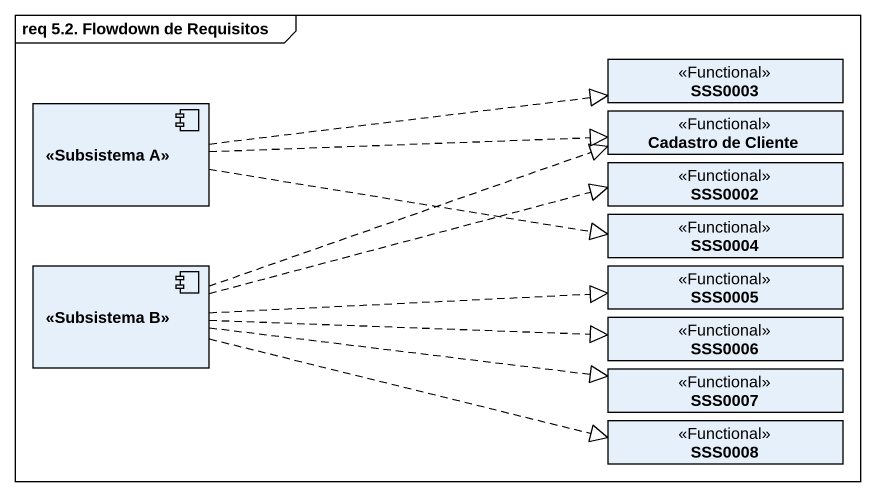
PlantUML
@startuml
mainframe req 5.2. Flowdown de Requisitos
allowmixing
hide circle
hide empty members
class SSS0003 <<Functional>>
component "<<Subsistema A>>" as Subsistema_A
class "Cadastro de Cliente" as Cadastro_de_Cliente <<Functional>>
class SSS0002 <<Functional>>
class SSS0004 <<Functional>>
component "<<Subsistema B>>" as Subsistema_B
class SSS0005 <<Functional>>
class SSS0006 <<Functional>>
class SSS0007 <<Functional>>
class SSS0008 <<Functional>>
Subsistema_A .right.|> SSS0003
Subsistema_A .right.|> Cadastro_de_Cliente
Subsistema_A .right.|> SSS0004
Subsistema_B .right.|> Cadastro_de_Cliente
Subsistema_B .right.|> SSS0002
Subsistema_B .right.|> SSS0005
Subsistema_B .right.|> SSS0006
Subsistema_B .right.|> SSS0007
Subsistema_B .right.|> SSS0008
@enduml
